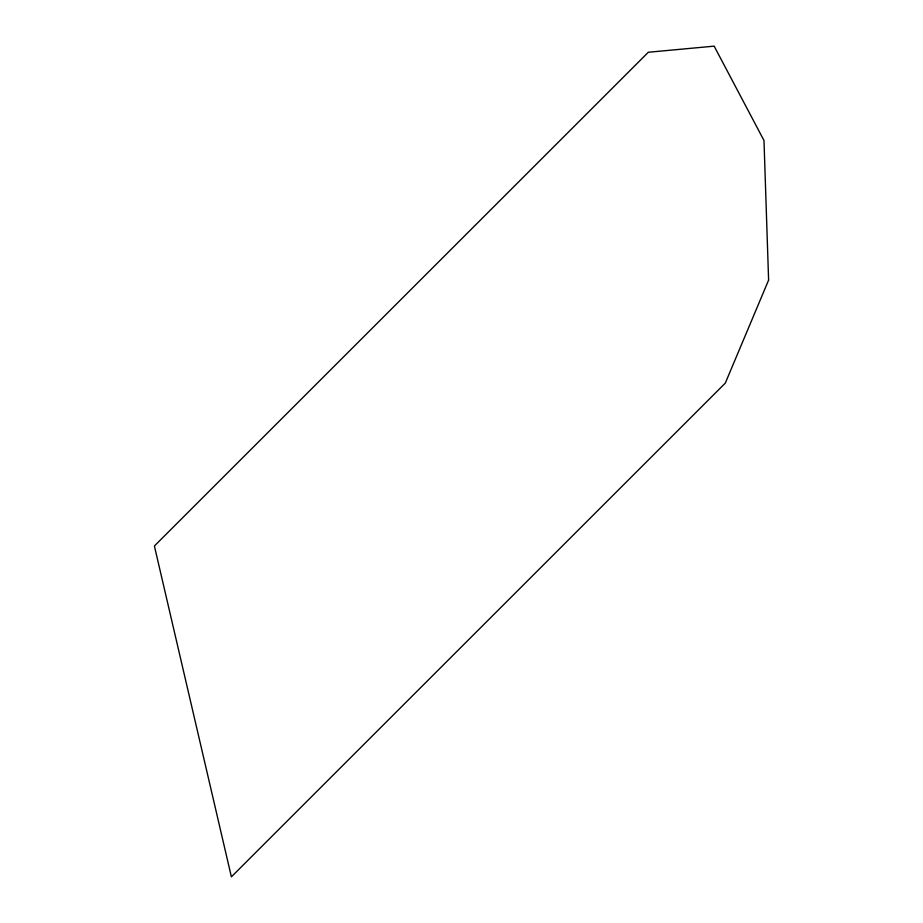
<?xml version="1.0" encoding="UTF-8"?>
<svg xmlns="http://www.w3.org/2000/svg" width="923" height="923" viewBox="0 0 923 923"><rect width="100%" height="100%" fill="white"/><g stroke="black" fill="none" stroke-linecap="round" stroke-linejoin="round"><path stroke-width="1.38" d="M768.605 280.107L725.305 383.103L231.385 876.85L154.395 545.989L648.315 52.253L714.16 46.15L763.99 140.527L768.605 280.107"/></g></svg>
